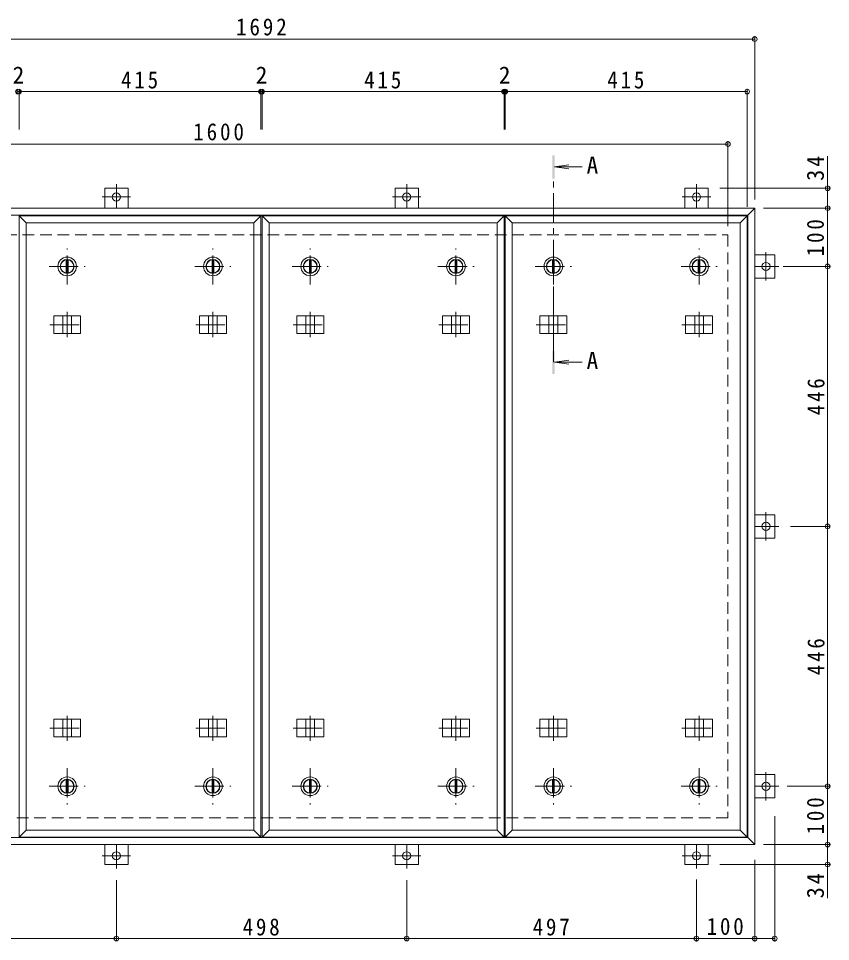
# Model space of a CAD drawing. Units: millimetres at full size, sheet at 1:10. Extents: x -2570 to 2311, y -1962 to 1296.
# Drawn here: x -1604 to -211, y -288 to 1296 of the extents above; entities that cross this region are included whole.
import ezdxf
from ezdxf.enums import TextEntityAlignment as Align

# ---------------------------------------------------------------- set-up
doc = ezdxf.new("R2010")
doc.units = ezdxf.units.MM
doc.header["$LTSCALE"] = 10
doc.header["$PDMODE"] = 32
doc.header["$PDSIZE"] = 8
doc.linetypes.add('CHAIN1', pattern=[8, 5, -1, 1, -1])
doc.linetypes.add('DASHED2', pattern=[3, 2, -1])
for name, color, linetype, lineweight in [('0-1_躯体', 2, 'DASHED2', 9), ('0-2_仕上', 3, 'Continuous', 9), ('0-3_建具', 4, 'Continuous', 9), ('0-5_寸法', 4, 'Continuous', 9), ('0-C', 2, 'Continuous', 9), ('0-E', 3, 'Continuous', 9), ('0-F', 7, 'Continuous', 9)]:
    doc.layers.add(name, color=color, linetype=linetype, lineweight=lineweight)
doc.styles.add('ＭＳ ゴシック', font='')
doc.styles.get('ＭＳ ゴシック').set_extended_font_data('MS Gothic')

msp = doc.modelspace()

# ---------------------------------------------------------------- linework, layer by layer
at = {"layer": '0-1_躯体'}
for p, q in [((-1986.8, 924.52), (-386.8, 924.52)), ((-386.8, 924.52), (-386.8, -75.48)), ((-386.8, -75.48), (-1986.8, -75.48))]:
    msp.add_line(p, q, dxfattribs=at)
at = {"layer": '0-2_仕上'}
for p, q in [((-1602.8, 957.52), (-1590.8, 945.52)), ((-1602.8, 957.52), (-1187.8, 957.52)), ((-1602.8, -108.48), (-1602.8, 957.52)), ((-1199.8, 945.52), (-1187.8, 957.52)), ((-1187.8, -108.48), (-1187.8, 957.52)), ((-1185.8, 957.52), (-1173.8, 945.52)), ((-1185.8, 957.52), (-770.8, 957.52)), ((-1185.8, -108.48), (-1185.8, 957.52)), ((-782.8, 945.52), (-770.8, 957.52)), ((-770.8, -108.48), (-770.8, 957.52)), ((-768.8, 957.52), (-756.8, 945.52)), ((-768.8, 957.52), (-353.8, 957.52)), ((-768.8, -108.48), (-768.8, 957.52)), ((-365.8, 945.52), (-353.8, 957.52)), ((-353.8, -108.48), (-353.8, 957.52)), ((-1590.8, 945.52), (-1199.8, 945.52)), ((-1590.8, -96.48), (-1590.8, 945.52)), ((-1199.8, -96.48), (-1199.8, 945.52)), ((-1173.8, 945.52), (-782.8, 945.52)), ((-1173.8, -96.48), (-1173.8, 945.52)), ((-782.8, -96.48), (-782.8, 945.52)), ((-756.8, 945.52), (-365.8, 945.52)), ((-756.8, -96.48), (-756.8, 945.52)), ((-365.8, -96.48), (-365.8, 945.52)), ((-1602.8, -108.48), (-1590.8, -96.48)), ((-1187.8, -108.48), (-1602.8, -108.48)), ((-1185.8, -108.48), (-1173.8, -96.48)), ((-770.8, -108.48), (-1185.8, -108.48)), ((-768.8, -108.48), (-756.8, -96.48)), ((-353.8, -108.48), (-768.8, -108.48))]:
    msp.add_line(p, q, dxfattribs=at)
for points in [[(-1187.8, -108.48), (-1199.8, -96.48), (-1590.8, -96.48)], [(-770.8, -108.48), (-782.8, -96.48), (-1173.8, -96.48)], [(-353.8, -108.48), (-365.8, -96.48), (-756.8, -96.48)]]:
    msp.add_lwpolyline(points, dxfattribs=at)
at = {"layer": '0-3_建具', "color": 2}
for p, q in [((-2032.8, 970.52), (-340.8, 970.52)), ((-352.8, 958.52), (-340.8, 970.52)), ((-340.8, 970.52), (-340.8, -121.48)), ((-2020.8, 958.52), (-352.8, 958.52)), ((-352.8, -109.48), (-352.8, 958.52)), ((-352.8, -109.48), (-2020.8, -109.48)), ((-352.8, -109.48), (-340.8, -121.48)), ((-340.8, -121.48), (-2032.8, -121.48))]:
    msp.add_line(p, q, dxfattribs=at)
at = {"layer": '0-3_建具', "linetype": 'CHAIN1'}
for p, q in [((-1520.3, 792.63), (-1520.3, 749.4)), ((-1270.3, 792.63), (-1270.3, 749.4)), ((-1103.3, 792.63), (-1103.3, 749.4)), ((-853.3, 792.63), (-853.3, 749.4)), ((-686.3, 792.63), (-686.3, 749.4)), ((-436.3, 792.63), (-436.3, 749.4)), ((-1549.71, 770.52), (-1490.89, 770.52)), ((-1299.71, 770.52), (-1240.89, 770.52)), ((-1132.71, 770.52), (-1073.89, 770.52)), ((-882.71, 770.52), (-823.89, 770.52)), ((-715.71, 770.52), (-656.89, 770.52)), ((-465.71, 770.52), (-406.89, 770.52)), ((-1520.3, 56.4), (-1520.3, 99.64)), ((-1270.3, 56.4), (-1270.3, 99.64)), ((-1103.3, 56.4), (-1103.3, 99.64)), ((-853.3, 56.4), (-853.3, 99.64)), ((-686.3, 56.4), (-686.3, 99.64)), ((-436.3, 56.4), (-436.3, 99.64)), ((-1549.71, 78.52), (-1490.89, 78.52)), ((-1299.71, 78.52), (-1240.89, 78.52)), ((-1132.71, 78.52), (-1073.89, 78.52)), ((-882.71, 78.52), (-823.89, 78.52)), ((-715.71, 78.52), (-656.89, 78.52)), ((-465.71, 78.52), (-406.89, 78.52))]:
    msp.add_line(p, q, dxfattribs=at)
at = {"layer": '0-3_建具'}
for p, q in [((-1543.39, 785.52), (-1543.39, 755.52)), ((-1543.39, 785.52), (-1497.21, 785.52)), ((-1527.8, 785.52), (-1527.8, 755.52)), ((-1512.8, 785.52), (-1512.8, 755.52)), ((-1497.21, 785.52), (-1497.21, 755.52)), ((-1293.39, 785.52), (-1293.39, 755.52)), ((-1293.39, 785.52), (-1247.21, 785.52)), ((-1277.8, 785.52), (-1277.8, 755.52)), ((-1262.8, 785.52), (-1262.8, 755.52)), ((-1247.21, 785.52), (-1247.21, 755.52)), ((-1126.39, 785.52), (-1126.39, 755.52)), ((-1126.39, 785.52), (-1080.21, 785.52)), ((-1110.8, 785.52), (-1110.8, 755.52)), ((-1095.8, 785.52), (-1095.8, 755.52)), ((-1080.21, 785.52), (-1080.21, 755.52)), ((-876.39, 785.52), (-876.39, 755.52)), ((-876.39, 785.52), (-830.21, 785.52)), ((-860.8, 785.52), (-860.8, 755.52)), ((-845.8, 785.52), (-845.8, 755.52)), ((-830.21, 785.52), (-830.21, 755.52)), ((-709.39, 785.52), (-709.39, 755.52)), ((-709.39, 785.52), (-663.21, 785.52)), ((-693.8, 785.52), (-693.8, 755.52)), ((-678.8, 785.52), (-678.8, 755.52)), ((-663.21, 785.52), (-663.21, 755.52)), ((-459.39, 785.52), (-459.39, 755.52)), ((-459.39, 785.52), (-413.21, 785.52)), ((-443.8, 785.52), (-443.8, 755.52)), ((-428.8, 785.52), (-428.8, 755.52)), ((-413.21, 785.52), (-413.21, 755.52)), ((-1543.39, 755.52), (-1497.21, 755.52)), ((-1293.39, 755.52), (-1247.21, 755.52)), ((-1126.39, 755.52), (-1080.21, 755.52)), ((-876.39, 755.52), (-830.21, 755.52)), ((-709.39, 755.52), (-663.21, 755.52)), ((-459.39, 755.52), (-413.21, 755.52)), ((-1543.39, 63.52), (-1543.39, 93.52)), ((-1543.39, 93.52), (-1497.21, 93.52)), ((-1527.8, 63.52), (-1527.8, 93.52)), ((-1512.8, 63.52), (-1512.8, 93.52)), ((-1497.21, 63.52), (-1497.21, 93.52)), ((-1293.39, 63.52), (-1293.39, 93.52)), ((-1293.39, 93.52), (-1247.21, 93.52)), ((-1277.8, 63.52), (-1277.8, 93.52)), ((-1262.8, 63.52), (-1262.8, 93.52)), ((-1247.21, 63.52), (-1247.21, 93.52)), ((-1126.39, 63.52), (-1126.39, 93.52)), ((-1126.39, 93.52), (-1080.21, 93.52)), ((-1110.8, 63.52), (-1110.8, 93.52)), ((-1095.8, 63.52), (-1095.8, 93.52)), ((-1080.21, 63.52), (-1080.21, 93.52)), ((-876.39, 63.52), (-876.39, 93.52)), ((-876.39, 93.52), (-830.21, 93.52)), ((-860.8, 63.52), (-860.8, 93.52)), ((-845.8, 63.52), (-845.8, 93.52)), ((-830.21, 63.52), (-830.21, 93.52)), ((-709.39, 63.52), (-709.39, 93.52)), ((-709.39, 93.52), (-663.21, 93.52)), ((-693.8, 63.52), (-693.8, 93.52)), ((-678.8, 63.52), (-678.8, 93.52)), ((-663.21, 63.52), (-663.21, 93.52)), ((-459.39, 63.52), (-459.39, 93.52)), ((-459.39, 93.52), (-413.21, 93.52)), ((-443.8, 63.52), (-443.8, 93.52)), ((-428.8, 63.52), (-428.8, 93.52)), ((-413.21, 63.52), (-413.21, 93.52)), ((-1543.39, 63.52), (-1497.21, 63.52)), ((-1293.39, 63.52), (-1247.21, 63.52)), ((-1126.39, 63.52), (-1080.21, 63.52)), ((-876.39, 63.52), (-830.21, 63.52)), ((-709.39, 63.52), (-663.21, 63.52)), ((-459.39, 63.52), (-413.21, 63.52))]:
    msp.add_line(p, q, dxfattribs=at)
at = {"layer": '0-5_寸法'}
for p, q in [((-684.3, 1041.33), (-659.51, 1044.6)), ((-684.3, 1041.33), (-659.51, 1038.07)), ((-684.3, 1041.33), (-636.84, 1041.33)), ((-684.3, 706.21), (-659.51, 709.47)), ((-684.3, 706.21), (-659.51, 702.95)), ((-684.3, 706.21), (-636.84, 706.21))]:
    msp.add_line(p, q, dxfattribs=at)
at = {"layer": '0-5_寸法', "linetype": 'CHAIN1'}
msp.add_line((-686.3, 706.21), (-686.3, 1021.33), dxfattribs=at)
at = {"layer": '0-5_寸法'}
for points in [[(-684.3, 1061.33), (-688.3, 1061.33), (-684.3, 1021.33), (-688.3, 1021.33)], [(-684.3, 686.21), (-688.3, 686.21), (-684.3, 726.21), (-688.3, 726.21)]]:
    msp.add_solid(points, dxfattribs=at)
at = {"layer": '0-C', "linetype": 'CHAIN1'}
for p, q in [((-1520.3, 839.52), (-1520.3, 901.52)), ((-1270.3, 839.52), (-1270.3, 901.52)), ((-1103.3, 839.52), (-1103.3, 901.52)), ((-853.3, 839.52), (-853.3, 901.52)), ((-686.3, 839.52), (-686.3, 901.52)), ((-436.3, 839.52), (-436.3, 901.52)), ((-1551.3, 870.52), (-1489.3, 870.52)), ((-1301.3, 870.52), (-1239.3, 870.52)), ((-1134.3, 870.52), (-1072.3, 870.52)), ((-884.3, 870.52), (-822.3, 870.52)), ((-717.3, 870.52), (-655.3, 870.52)), ((-467.3, 870.52), (-405.3, 870.52)), ((-1520.3, 9.52), (-1520.3, -52.48)), ((-1270.3, 9.52), (-1270.3, -52.48)), ((-1103.3, 9.52), (-1103.3, -52.48)), ((-853.3, 9.52), (-853.3, -52.48)), ((-686.3, 9.52), (-686.3, -52.48)), ((-436.3, 9.52), (-436.3, -52.48)), ((-1551.3, -21.48), (-1489.3, -21.48)), ((-1301.3, -21.48), (-1239.3, -21.48)), ((-1134.3, -21.48), (-1072.3, -21.48)), ((-884.3, -21.48), (-822.3, -21.48)), ((-717.3, -21.48), (-655.3, -21.48)), ((-467.3, -21.48), (-405.3, -21.48))]:
    msp.add_line(p, q, dxfattribs=at)
at = {"layer": '0-C'}
for p, q in [((-1521.8, 881.92), (-1521.8, 859.12)), ((-1518.8, 881.92), (-1518.8, 859.12)), ((-1271.8, 881.92), (-1271.8, 859.12)), ((-1268.8, 881.92), (-1268.8, 859.12)), ((-1104.8, 881.92), (-1104.8, 859.12)), ((-1101.8, 881.92), (-1101.8, 859.12)), ((-854.8, 881.92), (-854.8, 859.12)), ((-851.8, 881.92), (-851.8, 859.12)), ((-687.8, 881.92), (-687.8, 859.12)), ((-684.8, 881.92), (-684.8, 859.12)), ((-437.8, 881.92), (-437.8, 859.12)), ((-434.8, 881.92), (-434.8, 859.12)), ((-1521.8, -32.89), (-1521.8, -10.08)), ((-1518.8, -32.89), (-1518.8, -10.08)), ((-1271.8, -32.89), (-1271.8, -10.08)), ((-1268.8, -32.89), (-1268.8, -10.08)), ((-1104.8, -32.89), (-1104.8, -10.08)), ((-1101.8, -32.89), (-1101.8, -10.08)), ((-854.8, -32.89), (-854.8, -10.08)), ((-851.8, -32.89), (-851.8, -10.08)), ((-687.8, -32.89), (-687.8, -10.08)), ((-684.8, -32.89), (-684.8, -10.08)), ((-437.8, -32.89), (-437.8, -10.08)), ((-434.8, -32.89), (-434.8, -10.08))]:
    msp.add_line(p, q, dxfattribs=at)
for centre, radius in [((-1520.3, 870.52), 16), ((-1520.3, 870.52), 12), ((-1520.3, 870.52), 11.5), ((-1270.3, 870.52), 16), ((-1270.3, 870.52), 12), ((-1270.3, 870.52), 11.5), ((-1103.3, 870.52), 16), ((-1103.3, 870.52), 12), ((-1103.3, 870.52), 11.5), ((-853.3, 870.52), 16), ((-853.3, 870.52), 12), ((-853.3, 870.52), 11.5), ((-686.3, 870.52), 16), ((-686.3, 870.52), 12), ((-686.3, 870.52), 11.5), ((-436.3, 870.52), 16), ((-436.3, 870.52), 12), ((-436.3, 870.52), 11.5), ((-1520.3, -21.48), 16), ((-1520.3, -21.48), 12), ((-1520.3, -21.48), 11.5), ((-1270.3, -21.48), 16), ((-1270.3, -21.48), 12), ((-1270.3, -21.48), 11.5), ((-1103.3, -21.48), 16), ((-1103.3, -21.48), 12), ((-1103.3, -21.48), 11.5), ((-853.3, -21.48), 16), ((-853.3, -21.48), 12), ((-853.3, -21.48), 11.5), ((-686.3, -21.48), 16), ((-686.3, -21.48), 12), ((-686.3, -21.48), 11.5), ((-436.3, -21.48), 16), ((-436.3, -21.48), 12), ((-436.3, -21.48), 11.5)]:
    msp.add_circle(centre, radius, dxfattribs=at)
at = {"layer": '0-E'}
for p, q in [((-1455.8, 1004.72), (-1415.8, 1004.72)), ((-1455.8, 1004.72), (-1455.8, 970.52)), ((-1415.8, 1004.72), (-1415.8, 970.52)), ((-957.8, 1004.72), (-917.8, 1004.72)), ((-957.8, 1004.72), (-957.8, 970.52)), ((-917.8, 1004.72), (-917.8, 970.52)), ((-460.8, 1004.72), (-420.8, 1004.72)), ((-460.8, 1004.72), (-460.8, 970.52)), ((-420.8, 1004.72), (-420.8, 970.52)), ((-306.6, 890.52), (-340.8, 890.52)), ((-306.6, 890.52), (-306.6, 850.52)), ((-306.6, 850.52), (-340.8, 850.52)), ((-306.6, 444.52), (-340.8, 444.52)), ((-306.6, 444.52), (-306.6, 404.52)), ((-306.6, 404.52), (-340.8, 404.52)), ((-306.6, -1.48), (-340.8, -1.48)), ((-306.6, -1.48), (-306.6, -41.48)), ((-306.6, -41.48), (-340.8, -41.48)), ((-1455.8, -155.68), (-1455.8, -121.48)), ((-1415.8, -155.68), (-1415.8, -121.48)), ((-957.8, -155.68), (-957.8, -121.48)), ((-917.8, -155.68), (-917.8, -121.48)), ((-460.8, -155.68), (-460.8, -121.48)), ((-420.8, -155.68), (-420.8, -121.48)), ((-1415.8, -155.68), (-1455.8, -155.68)), ((-917.8, -155.68), (-957.8, -155.68)), ((-420.8, -155.68), (-460.8, -155.68))]:
    msp.add_line(p, q, dxfattribs=at)
at = {"layer": '0-E', "linetype": 'CHAIN1'}
for p, q in [((-1435.8, 1011.69), (-1435.8, 970.52)), ((-937.8, 1011.69), (-937.8, 970.52)), ((-440.8, 1011.69), (-440.8, 970.52)), ((-1411.42, 989.72), (-1460.18, 989.72)), ((-913.42, 989.72), (-962.18, 989.72)), ((-416.42, 989.72), (-465.18, 989.72)), ((-321.6, 846.14), (-321.6, 894.89)), ((-299.63, 870.52), (-340.8, 870.52)), ((-321.6, 400.14), (-321.6, 448.89)), ((-299.63, 424.52), (-340.8, 424.52)), ((-321.6, -45.86), (-321.6, 2.89)), ((-299.63, -21.48), (-340.8, -21.48)), ((-1435.8, -162.66), (-1435.8, -121.48)), ((-937.8, -162.66), (-937.8, -121.48)), ((-440.8, -162.66), (-440.8, -121.48)), ((-1460.18, -140.68), (-1411.42, -140.68)), ((-962.18, -140.68), (-913.42, -140.68)), ((-465.18, -140.68), (-416.42, -140.68))]:
    msp.add_line(p, q, dxfattribs=at)
at = {"layer": '0-E'}
for centre in [(-1435.8, 989.72), (-937.8, 989.72), (-440.8, 989.72), (-321.6, 870.52), (-321.6, 424.52), (-321.6, -21.48), (-1435.8, -140.68), (-937.8, -140.68), (-440.8, -140.68)]:
    msp.add_circle(centre, 7, dxfattribs=at)
at = {"layer": '0-F'}
for p, q in [((-2032.8, 1260.52), (-340.8, 1260.52)), ((-340.8, 985.52), (-340.8, 1265.52)), ((-1602.8, 1173.52), (-1602.8, 1105.58)), ((-1187.8, 1173.52), (-1187.8, 1105.58)), ((-1185.8, 1173.52), (-1185.8, 1105.58)), ((-770.8, 1173.52), (-770.8, 1105.58)), ((-768.8, 1173.52), (-768.8, 1105.58)), ((-353.8, 972.52), (-353.8, 1175.52)), ((-1604.8, 1170.52), (-1602.8, 1170.52)), ((-1602.8, 1170.52), (-1187.8, 1170.52)), ((-1187.8, 1170.52), (-1185.8, 1170.52)), ((-1185.8, 1170.52), (-770.8, 1170.52)), ((-770.8, 1170.52), (-768.8, 1170.52)), ((-768.8, 1170.52), (-353.8, 1170.52)), ((-1986.8, 1080.52), (-386.8, 1080.52)), ((-386.8, 939.52), (-386.8, 1085.52)), ((-215.82, 1004.72), (-215.82, 1059.9)), ((-210.82, 1004.72), (-400.8, 1004.72)), ((-215.82, 970.52), (-215.82, 1004.72)), ((-325.8, 970.52), (-210.82, 970.52)), ((-215.82, 870.52), (-215.82, 970.52)), ((-291.87, 870.52), (-210.82, 870.52)), ((-215.82, 424.52), (-215.82, 870.52)), ((-212.82, 424.52), (-279.63, 424.52)), ((-215.82, -21.48), (-215.82, 424.52)), ((-285.28, -21.48), (-210.82, -21.48)), ((-215.82, -121.48), (-215.82, -21.48)), ((-306.6, -287.85), (-306.6, -72.69)), ((-325.8, -121.48), (-210.82, -121.48)), ((-215.82, -121.48), (-215.82, -155.68)), ((-210.82, -155.68), (-400.8, -155.68)), ((-340.8, -147.69), (-340.8, -287.85)), ((-215.82, -155.68), (-215.82, -213.63)), ((-1435.8, -285.85), (-1435.8, -182.66)), ((-937.8, -285.85), (-937.8, -182.66)), ((-440.8, -181.62), (-440.8, -287.85)), ((-1932.8, -282.85), (-1435.8, -282.85)), ((-1435.8, -282.85), (-937.8, -282.85)), ((-937.8, -282.85), (-440.8, -282.85)), ((-440.8, -282.85), (-340.8, -282.85)), ((-340.8, -282.85), (-306.6, -282.85))]:
    msp.add_line(p, q, dxfattribs=at)
for p in [(-340.8, 1260.52), (-1604.8, 1170.52), (-1602.8, 1170.52), (-1187.8, 1170.52), (-1185.8, 1170.52), (-770.8, 1170.52), (-768.8, 1170.52), (-353.8, 1170.52), (-386.8, 1080.52), (-215.82, 1004.72), (-215.82, 970.52), (-215.82, 870.52), (-215.82, 424.52), (-215.82, -21.48), (-215.82, -121.48), (-215.82, -155.68), (-1435.8, -282.85), (-937.8, -282.85), (-440.8, -282.85), (-340.8, -282.85), (-306.6, -282.85)]:
    msp.add_point(p, dxfattribs=at)

# ---------------------------------------------------------------- texts
at = {"layer": '0-5_寸法', "color": 2, "style": 'ＭＳ ゴシック'}
for p in [(-629.27, 1020.94), (-629.27, 685.81)]:
    msp.add_text('A', height=29.33, dxfattribs=at).set_placement(p, align=Align.BOTTOM_LEFT)
at = {"layer": '0-F', "color": 2, "style": 'ＭＳ ゴシック'}
for p in [(-1613.8, 1175.52), (-1196.8, 1175.52), (-779.8, 1175.52)]:
    msp.add_text('2', height=29.33, dxfattribs=at).set_placement(p, align=Align.BOTTOM_LEFT)
at = {"layer": '0-F', "color": 2, "char_height": 29.33, "attachment_point": 7, "style": 'ＭＳ ゴシック'}
for s, insert in [('\\T1.28;\\W0.9;1692', (-1230.55, 1266.52)), ('\\T1.27;\\W0.9;415', (-1427.8, 1175.52)), ('\\T1.27;\\W0.9;415', (-1010.8, 1175.52)), ('\\T1.27;\\W0.9;415', (-593.8, 1175.52)), ('\\T1.28;\\W0.9;1600', (-1303.98, 1086.52)), ('\\T1.27;\\W0.9;498', (-1219.3, -277.85)), ('\\T1.27;\\W0.9;497', (-721.8, -277.85)), ('\\T1.27;\\W0.9;100', (-423.3, -276.85))]:
    msp.add_mtext(s, dxfattribs=dict(at, insert=insert))
at = {"layer": '0-F', "color": 2, "char_height": 29.33, "attachment_point": 7, "rotation": 90, "style": 'ＭＳ ゴシック'}
for s, insert in [('\\T1.27;\\W0.95;34', (-221.82, 1017.4)), ('\\T1.27;\\W0.9;100', (-221.82, 888.02)), ('\\T1.27;\\W0.9;446', (-220.82, 615.02)), ('\\T1.27;\\W0.9;446', (-220.82, 169.02)), ('\\T1.27;\\W0.9;100', (-221.82, -103.98)), ('\\T1.27;\\W0.95;34', (-221.82, -213.63))]:
    msp.add_mtext(s, dxfattribs=dict(at, insert=insert))

doc.saveas('drawing.dxf')
